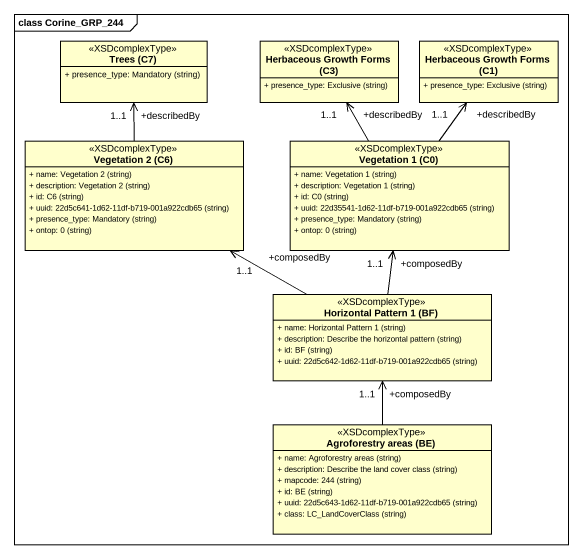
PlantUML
@startuml
mainframe class Corine_GRP_244
hide circle
hide empty members
skinparam classAttributeIconSize 0
class "Trees (C7)" as Trees_C7 <<XSDcomplexType>> {
  {field} + presence_type: Mandatory (string)
}
class "Herbaceous Growth Forms (C3)" as Herbaceous_Growth_Forms_C3 <<XSDcomplexType>> {
  {field} + presence_type: Exclusive (string)
}
class "Herbaceous Growth Forms (C1)" as Herbaceous_Growth_Forms_C1 <<XSDcomplexType>> {
  {field} + presence_type: Exclusive (string)
}
class "Vegetation 2 (C6)" as Vegetation_2_C6 <<XSDcomplexType>> {
  {field} + name: Vegetation 2 (string)
  {field} + description: Vegetation 2 (string)
  {field} + id: C6 (string)
  {field} + uuid: 22d5c641-1d62-11df-b719-001a922cdb65 (string)
  {field} + presence_type: Mandatory (string)
  {field} + ontop: 0 (string)
}
class "Vegetation 1 (C0)" as Vegetation_1_C0 <<XSDcomplexType>> {
  {field} + name: Vegetation 1 (string)
  {field} + description: Vegetation 1 (string)
  {field} + id: C0 (string)
  {field} + uuid: 22d35541-1d62-11df-b719-001a922cdb65 (string)
  {field} + presence_type: Mandatory (string)
  {field} + ontop: 0 (string)
}
class "Horizontal Pattern 1 (BF)" as Horizontal_Pattern_1_BF <<XSDcomplexType>> {
  {field} + name: Horizontal Pattern 1 (string)
  {field} + description: Describe the horizontal pattern (string)
  {field} + id: BF (string)
  {field} + uuid: 22d5c642-1d62-11df-b719-001a922cdb65 (string)
}
class "Agroforestry areas (BE)" as Agroforestry_areas_BE <<XSDcomplexType>> {
  {field} + name: Agroforestry areas (string)
  {field} + description: Describe the land cover class (string)
  {field} + mapcode: 244 (string)
  {field} + id: BE (string)
  {field} + uuid: 22d5c643-1d62-11df-b719-001a922cdb65 (string)
  {field} + class: LC_LandCoverClass (string)
}
Vegetation_2_C6 -up-> "+describedBy\n1..1" Trees_C7
Vegetation_1_C0 -up-> "+describedBy\n1..1" Herbaceous_Growth_Forms_C3
Vegetation_1_C0 -up-> "+describedBy\n1..1" Herbaceous_Growth_Forms_C1
Horizontal_Pattern_1_BF -left-> "+composedBy\n1..1" Vegetation_2_C6
Horizontal_Pattern_1_BF -up-> "+composedBy\n1..1" Vegetation_1_C0
Agroforestry_areas_BE -up-> "+composedBy\n1..1" Horizontal_Pattern_1_BF
@enduml
